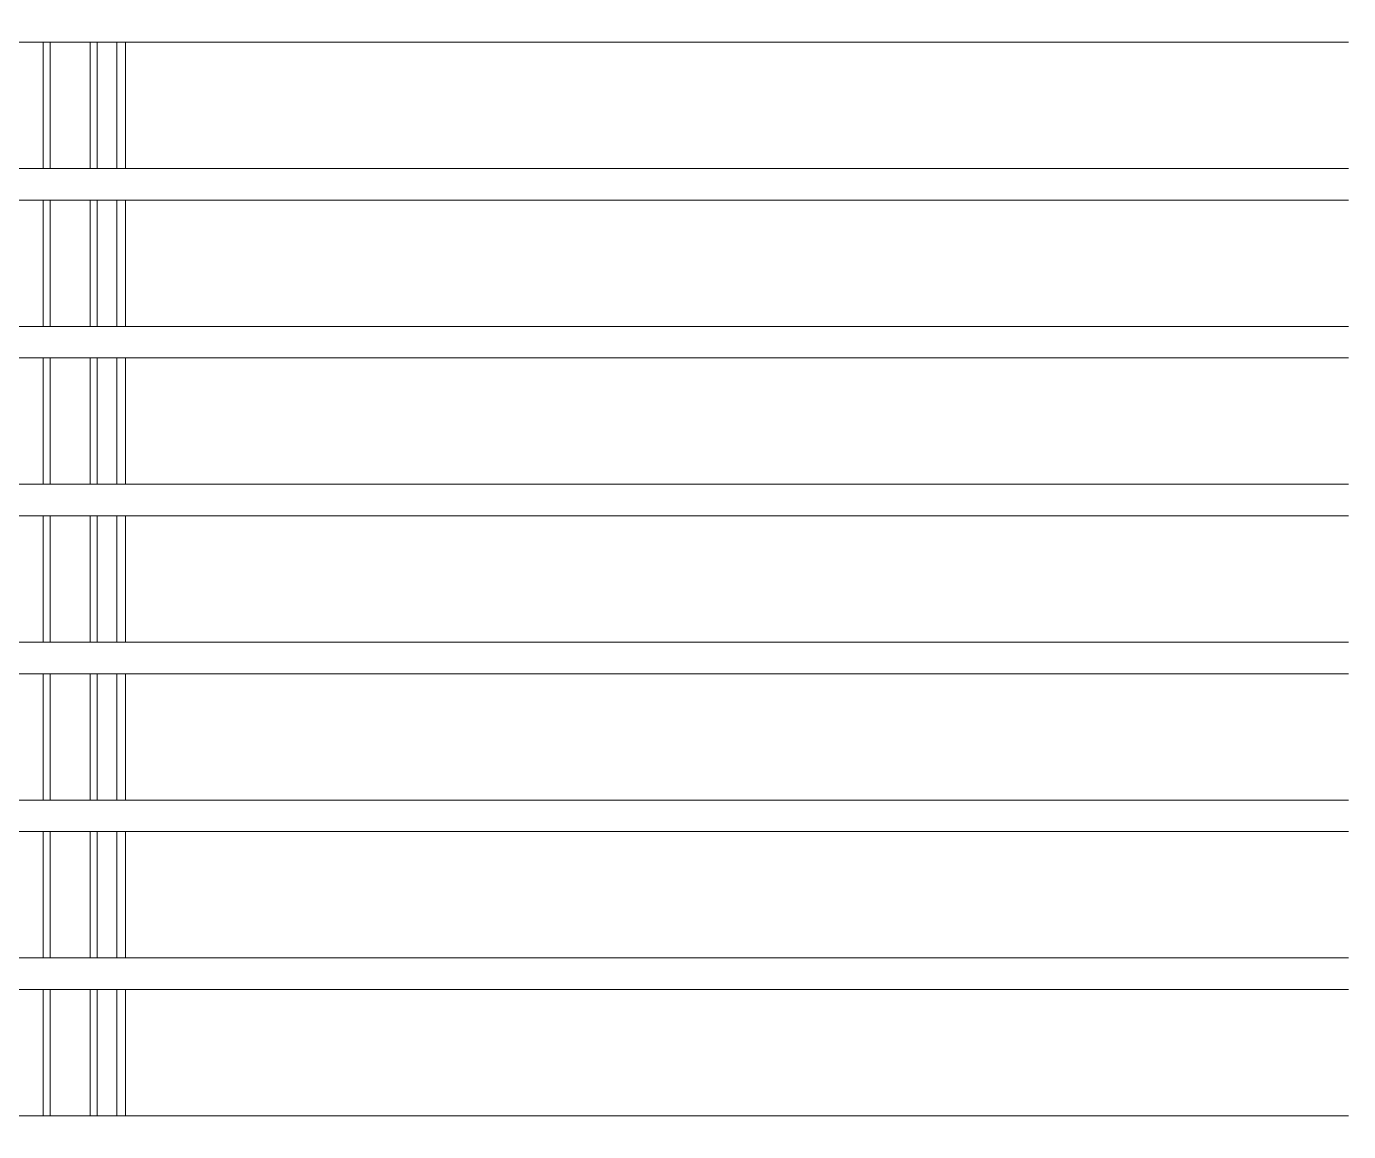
# Model space of a CAD drawing. Header units: metres. Extents: x -101133.8 to -101066.7, y -24899.3 to -24824.7.
# Drawn here: x -101106.5502 to -101106.4664, y -24853.4834 to -24853.4134 of the extents above; entities that cross this region are included whole.
import ezdxf

# ---------------------------------------------------------------- set-up
doc = ezdxf.new("R2010")
doc.units = ezdxf.units.M
doc.header["$LTSCALE"] = 0.2
doc.layers.add('CMT-CVC-MATERIEL', color=30, linetype='Continuous')
doc.layers.add('CMT-VRV1', color=5, linetype='Continuous')

# ---------------------------------------------------------------- blocks, each defined once
blk = doc.blocks.new('Cassette 600x600')
at = {"linetype": 'Continuous', "lineweight": 13}
for p, q in [((-20143.73, 257.005), (-20417.73, 257.005)), ((-20226.441, 249.005), (-20226.441, 257.005)), ((-20225.994, 249.005), (-20225.994, 257.005)), ((-20223.466, 249.005), (-20223.466, 257.005)), ((-20223.019, 249.005), (-20223.019, 257.005)), ((-20221.783, 249.005), (-20221.783, 257.005)), ((-20221.23, 249.005), (-20221.23, 257.005)), ((-20143.73, 249.005), (-20417.73, 249.005)), ((-20143.73, 247.005), (-20417.73, 247.005)), ((-20226.441, 239.005), (-20226.441, 247.005)), ((-20225.994, 239.005), (-20225.994, 247.005)), ((-20223.466, 239.005), (-20223.466, 247.005)), ((-20223.019, 239.005), (-20223.019, 247.005)), ((-20221.783, 239.005), (-20221.783, 247.005)), ((-20221.23, 239.005), (-20221.23, 247.005)), ((-20143.73, 239.005), (-20417.73, 239.005)), ((-20143.73, 237.005), (-20417.73, 237.005)), ((-20226.441, 229.005), (-20226.441, 237.005)), ((-20225.994, 229.005), (-20225.994, 237.005)), ((-20223.466, 229.005), (-20223.466, 237.005)), ((-20223.019, 229.005), (-20223.019, 237.005)), ((-20221.783, 229.005), (-20221.783, 237.005)), ((-20221.23, 229.005), (-20221.23, 237.005)), ((-20143.73, 229.005), (-20417.73, 229.005)), ((-20143.73, 227.005), (-20417.73, 227.005)), ((-20226.441, 219.005), (-20226.441, 227.005)), ((-20225.994, 219.005), (-20225.994, 227.005)), ((-20223.466, 219.005), (-20223.466, 227.005)), ((-20223.019, 219.005), (-20223.019, 227.005)), ((-20221.783, 219.005), (-20221.783, 227.005)), ((-20221.23, 219.005), (-20221.23, 227.005)), ((-20143.73, 219.005), (-20417.73, 219.005)), ((-20143.73, 217.005), (-20417.73, 217.005)), ((-20226.441, 209.005), (-20226.441, 217.005)), ((-20225.994, 209.005), (-20225.994, 217.005)), ((-20223.466, 209.005), (-20223.466, 217.005)), ((-20223.019, 209.005), (-20223.019, 217.005)), ((-20221.783, 209.005), (-20221.783, 217.005)), ((-20221.23, 209.005), (-20221.23, 217.005)), ((-20143.73, 209.005), (-20417.73, 209.005)), ((-20143.73, 207.005), (-20417.73, 207.005)), ((-20226.441, 199.005), (-20226.441, 207.005)), ((-20225.994, 199.005), (-20225.994, 207.005)), ((-20223.466, 199.005), (-20223.466, 207.005)), ((-20223.019, 199.005), (-20223.019, 207.005)), ((-20221.783, 199.005), (-20221.783, 207.005)), ((-20221.23, 199.005), (-20221.23, 207.005)), ((-20143.73, 199.005), (-20417.73, 199.005)), ((-20143.73, 197.005), (-20417.73, 197.005)), ((-20226.441, 189.005), (-20226.441, 197.005)), ((-20225.994, 189.005), (-20225.994, 197.005)), ((-20223.466, 189.005), (-20223.466, 197.005)), ((-20223.019, 189.005), (-20223.019, 197.005)), ((-20221.783, 189.005), (-20221.783, 197.005)), ((-20221.23, 189.005), (-20221.23, 197.005)), ((-20143.73, 189.005), (-20417.73, 189.005))]:
    blk.add_line(p, q, dxfattribs=at)

msp = doc.modelspace()

# ---------------------------------------------------------------- linework, layer by layer
at = {"layer": 'CMT-VRV1', "linetype": 'Continuous'}
for points in [[(-101106.774349, -24851.978883), (-101106.774349, -24852.211578), (-101106.653478, -24852.547325), (-101106.163833, -24853.009104), (-101106.163833, -24853.687767), (-101106.275731, -24854.261478), (-101106.116764, -24854.445048)], [(-101106.749349, -24851.978883), (-101106.749349, -24852.207215), (-101106.63198, -24852.533236), (-101106.138833, -24852.998317), (-101106.138833, -24853.690182), (-101106.248862, -24854.254315), (-101106.097866, -24854.428682)]]:
    msp.add_open_spline(points, degree=3, dxfattribs=at)

# ---------------------------------------------------------------- block references
at = {"layer": 'CMT-CVC-MATERIEL', "xscale": 0.001, "yscale": 0.001, "zscale": 0.001}
msp.add_blockref('Cassette 600x600', (-101086.322693, -24853.671381), dxfattribs=at)

doc.saveas('drawing.dxf')
